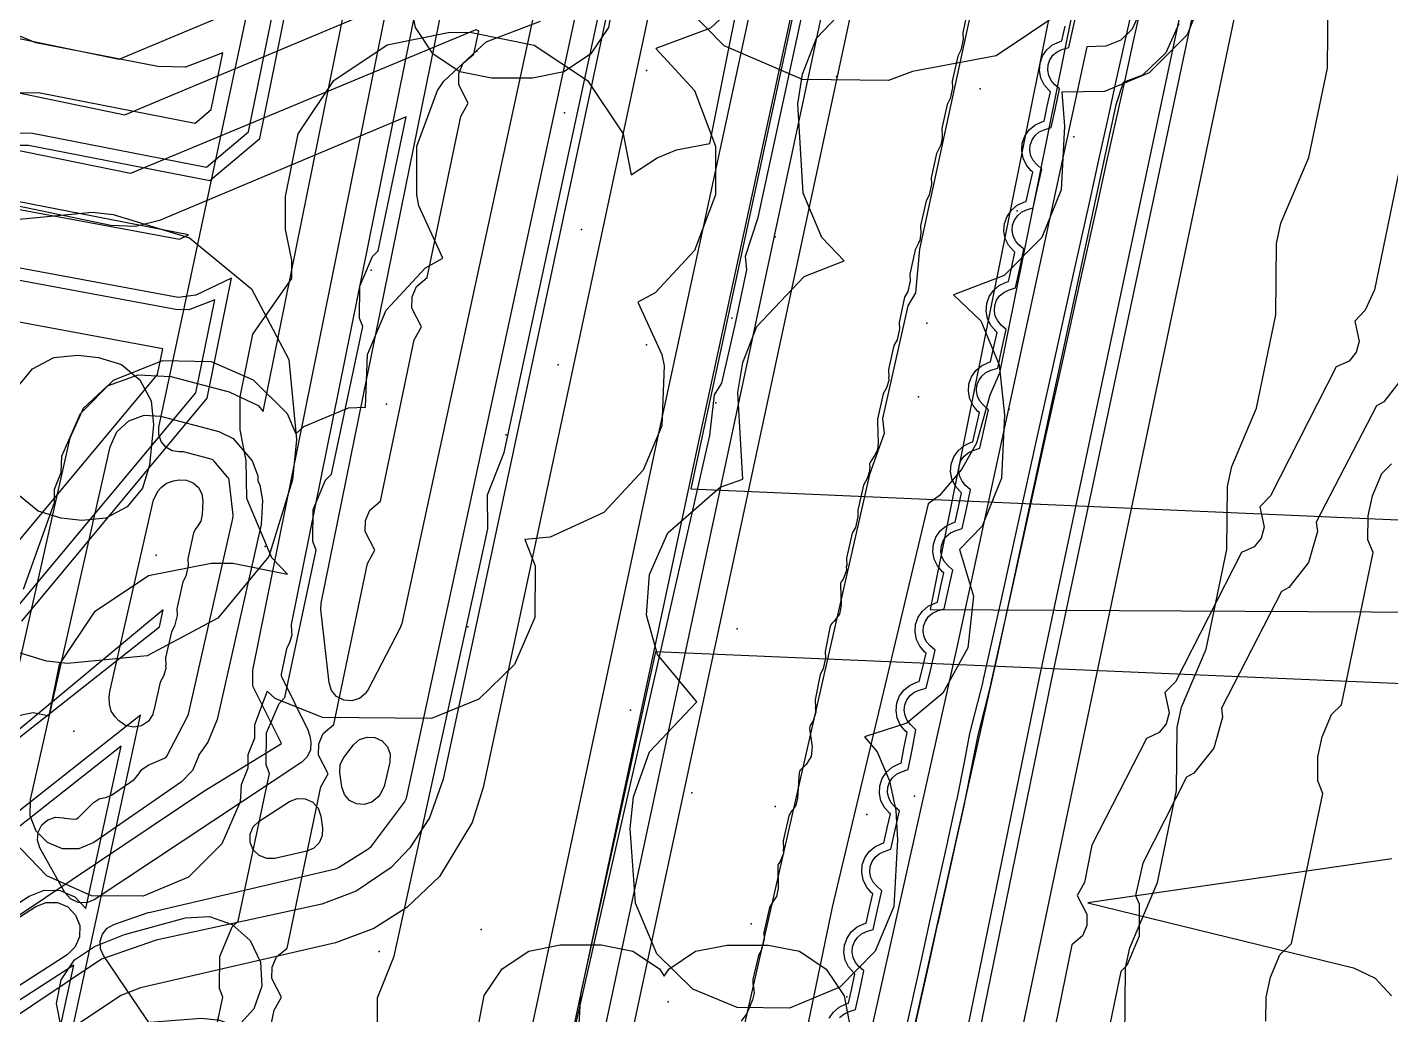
# Model space of a CAD drawing. Header units: metres. Extents: x 3158 to 3711, y 9867 to 11440.
# Drawn here: x 3310.33 to 3343.52, y 10539.34 to 10563.38 of the extents above; entities that cross this region are included whole.
import ezdxf

# ---------------------------------------------------------------- set-up
doc = ezdxf.new("R2010")
doc.units = ezdxf.units.M
for name, color, linetype in [('AI_GREENING_EXCLUSIONS', 1, 'Continuous'), ('AI_GREENING_LAWN', 82, 'Continuous'), ('AI_GREENING_REJECTED', 6, 'Continuous')]:
    doc.layers.add(name, color=color, linetype=linetype)

msp = doc.modelspace()

# ---------------------------------------------------------------- linework, layer by layer
at = {"layer": 'AI_GREENING_EXCLUSIONS'}
for points in [[(3315.06, 10490.503), (3314.541, 10492.096), (3314.329, 10493.786), (3314.428, 10495.444), (3314.763, 10497.442), (3326.631, 10553.066), (3330.705, 10571.882), (3330.889, 10572.279), (3331.412, 10574.727), (3333.727, 10585.666), (3333.732, 10585.987), (3333.856, 10586.277), (3340.115, 10615.856), (3342.696, 10628.452), (3345.114, 10641.077), (3347.369, 10653.731), (3348.966, 10663.414)], [(3314.112, 10490.184), (3313.551, 10491.961), (3313.33, 10493.842), (3313.442, 10495.608), (3313.786, 10497.655), (3325.653, 10553.272), (3329.727, 10572.092), (3329.924, 10572.547), (3330.434, 10574.935), (3332.749, 10585.875), (3332.754, 10586.196), (3332.878, 10586.485), (3339.136, 10616.06), (3341.715, 10628.646), (3344.13, 10641.258), (3346.383, 10653.9)], [(3315.533, 10500.158), (3320.309, 10523.963), (3320.397, 10525.102), (3320.545, 10525.353), (3320.658, 10526.39), (3320.849, 10526.701), (3321.186, 10528.177), (3321.149, 10528.538), (3321.507, 10529.542), (3326.947, 10553.44), (3327.062, 10554.432), (3327.238, 10554.719), (3327.551, 10556.094), (3327.85, 10557.475), (3327.812, 10557.804), (3328.126, 10558.747), (3339.507, 10611.281)], [(3315.533, 10500.158), (3320.309, 10523.963), (3320.397, 10525.102), (3320.545, 10525.353), (3320.658, 10526.39), (3320.849, 10526.701), (3321.186, 10528.177), (3321.149, 10528.538), (3321.507, 10529.542), (3326.947, 10553.44), (3327.062, 10554.432), (3327.238, 10554.719), (3327.551, 10556.094), (3327.85, 10557.475), (3327.812, 10557.804), (3328.126, 10558.747), (3339.507, 10611.281)], [(3343.393, 10610.327), (3332.051, 10557.975), (3331.951, 10556.911), (3331.763, 10556.598), (3331.153, 10553.854), (3331.19, 10553.493), (3330.833, 10552.492), (3325.392, 10528.588), (3325.277, 10527.599), (3325.103, 10527.315), (3324.754, 10525.781), (3324.787, 10525.452), (3324.521, 10524.622), (3324.542, 10524.24), (3324.267, 10523.356), (3318.85, 10496.355), (3321.615, 10461.896)], [(3343.393, 10610.327), (3332.051, 10557.975), (3331.951, 10556.911), (3331.763, 10556.598), (3331.153, 10553.854), (3331.19, 10553.493), (3330.833, 10552.492), (3325.392, 10528.588), (3325.277, 10527.599), (3325.103, 10527.315), (3324.754, 10525.781), (3324.787, 10525.452), (3324.521, 10524.622), (3324.542, 10524.24), (3324.267, 10523.356), (3318.85, 10496.355), (3321.615, 10461.896)], [(3328.264, 10581.608), (3320.451, 10545.076), (3320.116, 10544.135), (3319.641, 10543.397), (3319.184, 10542.921), (3318.336, 10542.342), (3317.497, 10542.032), (3313.466, 10541.151), (3312.13, 10540.692), (3307.136, 10537.342), (3305.685, 10536.265), (3304.538, 10534.991), (3303.665, 10533.515), (3303.084, 10531.843), (3294.232, 10489.178)], [(3329.258, 10581.5), (3321.428, 10544.867), (3321.158, 10544.019), (3320.362, 10542.704), (3319.566, 10541.945), (3318.767, 10541.44), (3317.833, 10541.086), (3313.083, 10539.992), (3312.606, 10539.807), (3310.844, 10538.624), (3312.683, 10539.109), (3314.561, 10539.256), (3314.956, 10539.215), (3314.971, 10539.215), (3314.975, 10539.213), (3314.984, 10539.212), (3315.5, 10539.026), (3316.368, 10538.533), (3317.437, 10537.536), (3318.196, 10536.255), (3318.585, 10535.089), (3318.778, 10534.072), (3318.779, 10532.696), (3311.048, 10496.484)], [(3337.887, 10576.998), (3332.31, 10549.205), (3344.584, 10549.135)], [(3276.578, 10417.923), (3297.664, 10520.714), (3300.339, 10533.189), (3300.957, 10534.812), (3301.602, 10536.004), (3302.383, 10537.121), (3303.367, 10538.22), (3304.47, 10539.174), (3310.05, 10542.912), (3309.703, 10543.264), (3309.411, 10544.002), (3309.429, 10544.796), (3311.369, 10553.383), (3311.695, 10554.109), (3312.279, 10554.65), (3313.028, 10554.921), (3313.823, 10554.878), (3315.243, 10554.508), (3315.945, 10554.168), (3316.069, 10554.029), (3319.296, 10569.989)], [(3277.536, 10417.62), (3298.644, 10520.516), (3301.294, 10532.892), (3301.872, 10534.409), (3302.495, 10535.548), (3303.562, 10536.973), (3304.504, 10537.914), (3305.023, 10538.341), (3314.627, 10544.778), (3316.514, 10545.937), (3315.815, 10547.339), (3315.816, 10547.73), (3320.276, 10569.791)], [(3313.348, 10514.615), (3313.759, 10515.636), (3318.856, 10538.914), (3318.851, 10539.745), (3319.261, 10540.766), (3321.448, 10550.751), (3321.538, 10551.169), (3321.53, 10552), (3321.937, 10553.023), (3325.084, 10567.632)], [(3336.347, 10566.595), (3333.997, 10554.958), (3333.764, 10554.42), (3333.44, 10553.255), (3333.071, 10552.611), (3332.534, 10551.977), (3332.26, 10551.777), (3329.923, 10541.959), (3327.303, 10529.328), (3327.631, 10527.761), (3327.41, 10526.32), (3327.198, 10525.665), (3326.685, 10524.736), (3326.754, 10524.344), (3326.657, 10523.472), (3326.355, 10522.572), (3325.942, 10521.886), (3324.088, 10512.737)], [(3329.609, 10566.653), (3326.484, 10552.143), (3344.994, 10551.328)], [(3308.942, 10546.387), (3310.472, 10546.692), (3310.862, 10546.614), (3311.111, 10547.864), (3311.978, 10549.162), (3313.276, 10550.029), (3314.806, 10550.334), (3315.328, 10550.329), (3316.659, 10550.064), (3316.279, 10550.465), (3315.674, 10551.909), (3315.659, 10552.83), (3315.51, 10553.58), (3315.51, 10554.382), (3315.814, 10555.912), (3316.765, 10557.266), (3316.765, 10557.706), (3316.616, 10558.456), (3316.616, 10559.258), (3316.921, 10560.789), (3317.788, 10562.086), (3319.085, 10562.954), (3320.616, 10563.258), (3321.138, 10563.253), (3322.669, 10562.949), (3323.967, 10562.081), (3324.834, 10560.784), (3325.032, 10559.785), (3325.661, 10560.202), (3326.135, 10560.396), (3326.944, 10560.551), (3328.034, 10565.985)], [(3305.73, 10564.02), (3312.566, 10562.601), (3319.804, 10565.643)], [(3338.747, 10565.366), (3334.962, 10547.539), (3332.671, 10536.322), (3333.197, 10536.387), (3333.502, 10536.237), (3342.199, 10536.503), (3347.447, 10535.248)], [(3310.079, 10560.512), (3310.352, 10560.513), (3314.771, 10559.652), (3315.989, 10560.671), (3316.899, 10565.173)], [(3339.04, 10565.303), (3335.256, 10547.478), (3333.05, 10536.679), (3333.251, 10536.682), (3333.608, 10536.54), (3342.269, 10536.795), (3347.516, 10535.54)], [(3340.018, 10565.096), (3334.251, 10537.562), (3341.97, 10537.821), (3342.502, 10537.767), (3347.749, 10536.513)], [(3305.466, 10562.747), (3312.697, 10561.246), (3320.702, 10564.61)], [(3310.019, 10560.806), (3310.409, 10560.807), (3314.688, 10559.974), (3315.715, 10560.834), (3316.48, 10564.615)], [(3339.034, 10564.361), (3338.564, 10563.196), (3337.642, 10562.274), (3336.559, 10561.821), (3335.519, 10561.804), (3335.58, 10560.97), (3335.503, 10559.425), (3335.033, 10558.26), (3334.111, 10557.338), (3332.877, 10556.868), (3333.544, 10556.236), (3333.991, 10555.161), (3334.124, 10553.944), (3334.047, 10552.399), (3333.577, 10551.234), (3333.028, 10550.664), (3333.364, 10549.53), (3333.227, 10548.268), (3332.622, 10547.17), (3331.739, 10546.44), (3330.708, 10546.103), (3331.022, 10545.741), (3331.322, 10545.031), (3331.477, 10544.312), (3331.516, 10543.595), (3331.422, 10541.969), (3330.969, 10540.885), (3330.114, 10540.008), (3328.882, 10539.493), (3327.613, 10539.51), (3326.529, 10539.963), (3325.652, 10540.818), (3325.137, 10542.05), (3325.009, 10543.869), (3325.089, 10544.644), (3325.478, 10545.742), (3326.629, 10546.953), (3325.667, 10548.107), (3325.406, 10549.067), (3325.406, 10549.067), (3325.474, 10550.06), (3325.924, 10551.072), (3327.193, 10552.181), (3327.75, 10552.379), (3327.63, 10554.489), (3327.747, 10555.216), (3328.086, 10556.091), (3329.246, 10557.313), (3330.213, 10557.696), (3329.671, 10558.26), (3329.218, 10559.344), (3329.086, 10561.515), (3329.203, 10562.242), (3329.542, 10563.117), (3330.702, 10564.339)], [(3327.989, 10564.322), (3326.958, 10563.363), (3325.631, 10562.86), (3326.575, 10561.844), (3327.083, 10560.489), (3327.083, 10559.302), (3326.575, 10557.948), (3325.615, 10556.916), (3325.196, 10556.684), (3325.777, 10555.41), (3325.832, 10555.139), (3325.777, 10553.68), (3325.324, 10552.597), (3324.364, 10551.565), (3323.06, 10550.963), (3322.441, 10550.908), (3322.695, 10550.264), (3322.681, 10549.007), (3322.189, 10547.866), (3321.322, 10547.017), (3320.168, 10546.55), (3317.513, 10546.572), (3316.36, 10547.039), (3316.168, 10547.212), (3315.859, 10546.395), (3315.859, 10546.07), (3315.695, 10545.664), (3315.695, 10545.338), (3315.531, 10544.932), (3315.509, 10544.522), (3315.066, 10543.495), (3314.255, 10542.684), (3313.144, 10542.22), (3311.887, 10542.233), (3310.798, 10542.717), (3309.982, 10543.574)], [(3324.626, 10564.21), (3324.474, 10563.376), (3324.041, 10562.727), (3323.392, 10562.293), (3322.626, 10562.141), (3321.626, 10562.141), (3320.861, 10562.293), (3320.212, 10562.727), (3319.779, 10563.376), (3319.626, 10564.141)], [(3337.276, 10564.06), (3337.06, 10563.083), (3337.06, 10563.083), (3337.06, 10563.083), (3336.843, 10562.107), (3336.627, 10561.131), (3336.41, 10560.155), (3336.194, 10559.178), (3336.194, 10559.178), (3336.194, 10559.178), (3335.761, 10557.226), (3335.761, 10557.226), (3335.761, 10557.226), (3335.328, 10555.273), (3334.895, 10553.321), (3334.895, 10553.321), (3334.462, 10551.368), (3334.462, 10551.368), (3334.029, 10549.415), (3334.029, 10549.415), (3334.029, 10549.415), (3333.813, 10548.439), (3333.596, 10547.463), (3333.596, 10547.463), (3333.596, 10547.463), (3333.595, 10547.458), (3333.592, 10547.444), (3333.272, 10546.186), (3333.143, 10545.531), (3333.143, 10545.531), (3333.143, 10545.531), (3332.95, 10544.549), (3332.947, 10544.537), (3332.73, 10543.559), (3332.73, 10543.558), (3332.297, 10541.606), (3332.297, 10541.605), (3332.081, 10540.629), (3331.864, 10539.654), (3331.864, 10539.654), (3331.864, 10539.654), (3331.648, 10538.676)], [(3337.471, 10564.016), (3337.255, 10563.04), (3337.039, 10562.064), (3336.822, 10561.088), (3336.606, 10560.111), (3336.389, 10559.135), (3336.389, 10559.135), (3336.389, 10559.135), (3335.956, 10557.182), (3335.956, 10557.182), (3335.956, 10557.182), (3335.523, 10555.23), (3335.09, 10553.277), (3334.657, 10551.325), (3334.224, 10549.372), (3334.224, 10549.372), (3334.224, 10549.372), (3334.008, 10548.396), (3333.791, 10547.42), (3333.791, 10547.42), (3333.791, 10547.42), (3333.79, 10547.415), (3333.785, 10547.394), (3333.467, 10546.142), (3333.339, 10545.493), (3333.339, 10545.493), (3333.339, 10545.493), (3333.146, 10544.51), (3333.143, 10544.494), (3332.926, 10543.516), (3332.925, 10543.515), (3332.493, 10541.563), (3332.492, 10541.562), (3332.276, 10540.586), (3332.06, 10539.61), (3332.06, 10539.61), (3332.06, 10539.61), (3331.843, 10538.633)], [(3337.05, 10538.757), (3337.067, 10540.479), (3337.169, 10540.968), (3337.843, 10542.553), (3338.311, 10544.796), (3338.326, 10546.333), (3338.428, 10546.822), (3339.03, 10548.237), (3339.536, 10550.663), (3339.551, 10552.2), (3339.653, 10552.689), (3340.255, 10554.104), (3340.73, 10556.38), (3340.747, 10558.118), (3340.849, 10558.607), (3341.529, 10560.206), (3341.984, 10562.383), (3342, 10564.12)], [(3337.39, 10563.688), (3337.231, 10563.332), (3336.949, 10563.063), (3336.584, 10562.923), (3336.127, 10562.907), (3332.97, 10548.321), (3329.551, 10533.05)], [(3330.105, 10539.268), (3330.206, 10539.353), (3330.325, 10539.409), (3330.49, 10539.462), (3330.595, 10539.935), (3330.595, 10539.935), (3330.699, 10540.402), (3330.576, 10540.512), (3330.49, 10540.611), (3330.434, 10540.73), (3330.409, 10540.859), (3330.42, 10540.989), (3330.464, 10541.113), (3330.538, 10541.221), (3330.639, 10541.306), (3330.757, 10541.362), (3330.923, 10541.414), (3331.028, 10541.887), (3331.028, 10541.887), (3331.028, 10541.888), (3331.028, 10541.888), (3331.132, 10542.355), (3331.009, 10542.464), (3330.923, 10542.564), (3330.867, 10542.682), (3330.842, 10542.811), (3330.853, 10542.942), (3330.897, 10543.066), (3330.971, 10543.174), (3331.072, 10543.258), (3331.19, 10543.314), (3331.356, 10543.367), (3331.461, 10543.839), (3331.461, 10543.84), (3331.461, 10543.84), (3331.461, 10543.84), (3331.564, 10544.303), (3331.449, 10544.4), (3331.361, 10544.497), (3331.301, 10544.614), (3331.274, 10544.743), (3331.281, 10544.874), (3331.323, 10544.998), (3331.395, 10545.108), (3331.493, 10545.195), (3331.61, 10545.254), (3331.775, 10545.31), (3331.868, 10545.783), (3331.868, 10545.783), (3331.868, 10545.783), (3331.965, 10546.276), (3331.837, 10546.398), (3331.754, 10546.5), (3331.701, 10546.62), (3331.681, 10546.749), (3331.695, 10546.88), (3331.743, 10547.002), (3331.821, 10547.108), (3331.923, 10547.189), (3332.044, 10547.242), (3332.211, 10547.289), (3332.329, 10547.752), (3332.43, 10548.212), (3332.308, 10548.321), (3332.222, 10548.42), (3332.165, 10548.539), (3332.141, 10548.668), (3332.151, 10548.799), (3332.195, 10548.922), (3332.27, 10549.03), (3332.37, 10549.115), (3332.489, 10549.171), (3332.655, 10549.224), (3332.76, 10549.697), (3332.76, 10549.697), (3332.863, 10550.164), (3332.741, 10550.274), (3332.655, 10550.373), (3332.598, 10550.491), (3332.574, 10550.62), (3332.584, 10550.751), (3332.628, 10550.875), (3332.703, 10550.983), (3332.803, 10551.068), (3332.922, 10551.123), (3333.088, 10551.176), (3333.193, 10551.649), (3333.193, 10551.649), (3333.296, 10552.117), (3333.174, 10552.226), (3333.088, 10552.326), (3333.031, 10552.444), (3333.007, 10552.573), (3333.017, 10552.704), (3333.061, 10552.828), (3333.136, 10552.935), (3333.236, 10553.02), (3333.355, 10553.076), (3333.521, 10553.129), (3333.626, 10553.602), (3333.626, 10553.602), (3333.729, 10554.069), (3333.607, 10554.179), (3333.521, 10554.278), (3333.464, 10554.397), (3333.44, 10554.526), (3333.45, 10554.656), (3333.494, 10554.78), (3333.569, 10554.888), (3333.669, 10554.973), (3333.788, 10555.029), (3333.954, 10555.081), (3334.059, 10555.555), (3334.059, 10555.555), (3334.059, 10555.555), (3334.162, 10556.022), (3334.04, 10556.131), (3333.954, 10556.231), (3333.897, 10556.349), (3333.873, 10556.478), (3333.883, 10556.609), (3333.927, 10556.733), (3334.002, 10556.841), (3334.102, 10556.925), (3334.221, 10556.981), (3334.387, 10557.034), (3334.492, 10557.507), (3334.595, 10557.975), (3334.473, 10558.084), (3334.387, 10558.183), (3334.33, 10558.302), (3334.306, 10558.431), (3334.316, 10558.562), (3334.36, 10558.685), (3334.435, 10558.793), (3334.535, 10558.878), (3334.654, 10558.934), (3334.82, 10558.986), (3334.925, 10559.46), (3335.028, 10559.927), (3334.905, 10560.036), (3334.82, 10560.136), (3334.763, 10560.254), (3334.739, 10560.383), (3334.749, 10560.514), (3334.793, 10560.638), (3334.868, 10560.746), (3334.968, 10560.831), (3335.087, 10560.886), (3335.253, 10560.939), (3335.358, 10561.412), (3335.358, 10561.412), (3335.358, 10561.412), (3335.461, 10561.88), (3335.338, 10561.989), (3335.253, 10562.088), (3335.196, 10562.207), (3335.172, 10562.336), (3335.182, 10562.467), (3335.226, 10562.59), (3335.301, 10562.698), (3335.401, 10562.783), (3335.52, 10562.839), (3335.686, 10562.892), (3335.791, 10563.365), (3335.791, 10563.365), (3335.791, 10563.365), (3335.894, 10563.832)], [(3310.234, 10549.697), (3310.99, 10551.812), (3310.99, 10552.137), (3311.154, 10552.543), (3311.169, 10552.939), (3311.619, 10553.98), (3312.429, 10554.791), (3313.615, 10555.27), (3314.8, 10555.241), (3315.827, 10554.799), (3316.65, 10553.98), (3316.864, 10553.484), (3317.061, 10553.662), (3318.144, 10554.115), (3318.558, 10554.129), (3318.612, 10555.41), (3319.066, 10556.493), (3320.025, 10557.525), (3320.445, 10557.757), (3319.863, 10559.031), (3319.808, 10559.302), (3319.808, 10560.489), (3320.316, 10561.844), (3320.466, 10562.065), (3321.497, 10563.025), (3322.824, 10563.527)], [(3338.365, 10563.468), (3338.048, 10562.755), (3337.483, 10562.218), (3337.006, 10562.034), (3336.833, 10561.493), (3333.946, 10548.106), (3330.529, 10532.838), (3328.219, 10521.96), (3328.212, 10521.687), (3328.65, 10521.239), (3328.941, 10520.514), (3328.933, 10519.734), (3328.626, 10519.016), (3328.068, 10518.471), (3327.344, 10518.18), (3326.564, 10518.189), (3325.477, 10518.417), (3324.758, 10518.724), (3324.396, 10519.095), (3323.839, 10518.975), (3323.06, 10518.941), (3322.531, 10519.022), (3317.468, 10495.18)], [(3329.853, 10539.252), (3329.957, 10539.403), (3330.098, 10539.522), (3330.264, 10539.6), (3330.32, 10539.617), (3330.4, 10539.978), (3330.4, 10539.978), (3330.478, 10540.331), (3330.443, 10540.362), (3330.323, 10540.502), (3330.243, 10540.667), (3330.21, 10540.848), (3330.224, 10541.031), (3330.286, 10541.204), (3330.39, 10541.355), (3330.531, 10541.474), (3330.697, 10541.552), (3330.753, 10541.57), (3330.833, 10541.93), (3330.833, 10541.931), (3330.833, 10541.931), (3330.833, 10541.931), (3330.911, 10542.284), (3330.876, 10542.315), (3330.756, 10542.454), (3330.676, 10542.62), (3330.643, 10542.801), (3330.657, 10542.984), (3330.719, 10543.157), (3330.823, 10543.308), (3330.964, 10543.427), (3331.13, 10543.505), (3331.186, 10543.523), (3331.266, 10543.882), (3331.266, 10543.883), (3331.266, 10543.883), (3331.266, 10543.884), (3331.342, 10544.228), (3331.32, 10544.247), (3331.196, 10544.384), (3331.113, 10544.547), (3331.075, 10544.727), (3331.085, 10544.911), (3331.142, 10545.085), (3331.243, 10545.239), (3331.381, 10545.361), (3331.545, 10545.443), (3331.601, 10545.462), (3331.672, 10545.821), (3331.672, 10545.821), (3331.672, 10545.821), (3331.747, 10546.207), (3331.699, 10546.252), (3331.583, 10546.395), (3331.509, 10546.563), (3331.481, 10546.745), (3331.501, 10546.928), (3331.567, 10547.099), (3331.677, 10547.247), (3331.82, 10547.361), (3331.989, 10547.434), (3332.046, 10547.45), (3332.134, 10547.798), (3332.21, 10548.14), (3332.175, 10548.172), (3332.055, 10548.311), (3331.975, 10548.477), (3331.941, 10548.657), (3331.956, 10548.84), (3332.017, 10549.014), (3332.122, 10549.165), (3332.262, 10549.283), (3332.429, 10549.362), (3332.485, 10549.379), (3332.565, 10549.74), (3332.565, 10549.74), (3332.565, 10549.74), (3332.643, 10550.093), (3332.608, 10550.124), (3332.488, 10550.264), (3332.408, 10550.429), (3332.374, 10550.61), (3332.389, 10550.793), (3332.45, 10550.966), (3332.555, 10551.117), (3332.695, 10551.236), (3332.862, 10551.314), (3332.918, 10551.332), (3332.998, 10551.693), (3333.076, 10552.046), (3333.041, 10552.077), (3332.921, 10552.216), (3332.841, 10552.382), (3332.807, 10552.562), (3332.822, 10552.746), (3332.883, 10552.919), (3332.988, 10553.07), (3333.128, 10553.189), (3333.294, 10553.267), (3333.35, 10553.284), (3333.43, 10553.645), (3333.509, 10553.998), (3333.474, 10554.029), (3333.354, 10554.169), (3333.274, 10554.334), (3333.24, 10554.515), (3333.255, 10554.698), (3333.316, 10554.871), (3333.421, 10555.022), (3333.561, 10555.141), (3333.727, 10555.219), (3333.783, 10555.237), (3333.863, 10555.598), (3333.863, 10555.598), (3333.863, 10555.598), (3333.942, 10555.951), (3333.907, 10555.982), (3333.787, 10556.121), (3333.707, 10556.287), (3333.673, 10556.468), (3333.688, 10556.651), (3333.749, 10556.824), (3333.854, 10556.975), (3333.994, 10557.094), (3334.16, 10557.172), (3334.216, 10557.19), (3334.296, 10557.55), (3334.375, 10557.903), (3334.339, 10557.935), (3334.219, 10558.074), (3334.14, 10558.239), (3334.106, 10558.42), (3334.121, 10558.603), (3334.182, 10558.776), (3334.287, 10558.928), (3334.427, 10559.046), (3334.593, 10559.124), (3334.649, 10559.142), (3334.729, 10559.503), (3334.729, 10559.503), (3334.808, 10559.856), (3334.772, 10559.887), (3334.652, 10560.026), (3334.573, 10560.192), (3334.539, 10560.373), (3334.554, 10560.556), (3334.615, 10560.729), (3334.72, 10560.88), (3334.86, 10560.999), (3335.026, 10561.077), (3335.082, 10561.095), (3335.162, 10561.456), (3335.162, 10561.456), (3335.162, 10561.456), (3335.241, 10561.808), (3335.205, 10561.84), (3335.085, 10561.979), (3335.006, 10562.145), (3334.972, 10562.325), (3334.986, 10562.508), (3335.048, 10562.682), (3335.153, 10562.833), (3335.293, 10562.951), (3335.459, 10563.03), (3335.515, 10563.047), (3335.595, 10563.408)], [(3315.517, 10535.52), (3316.337, 10539.444), (3316.515, 10539.765), (3316.282, 10540.218), (3316.285, 10540.491), (3316.392, 10540.743), (3316.654, 10540.961), (3317.473, 10544.885), (3317.652, 10545.206), (3317.419, 10545.659), (3317.422, 10545.932), (3317.529, 10546.184), (3317.79, 10546.402), (3318.61, 10550.326), (3318.789, 10550.647), (3318.556, 10551.1), (3318.558, 10551.373), (3318.665, 10551.625), (3318.927, 10551.843), (3319.747, 10555.767), (3319.926, 10556.088), (3319.693, 10556.541), (3319.695, 10556.814), (3319.802, 10557.066), (3320.064, 10557.284), (3320.884, 10561.208), (3321.062, 10561.529), (3320.83, 10561.982), (3320.832, 10562.255), (3320.939, 10562.507), (3321.201, 10562.725), (3321.32, 10563.295), (3321.244, 10563.32), (3312.836, 10559.82), (3305.182, 10561.376)], [(3309.82, 10561.786), (3310.6, 10561.789), (3314.412, 10561.047), (3314.805, 10561.376), (3315.084, 10562.756), (3314.179, 10562.41), (3313.508, 10562.425), (3310.53, 10563.005), (3309.808, 10563.301)], [(3314.326, 10536.176), (3315.089, 10539.768), (3315.005, 10539.977), (3315.012, 10540.757), (3315.318, 10541.475), (3315.463, 10541.617), (3316.226, 10545.209), (3316.142, 10545.418), (3316.149, 10546.198), (3316.455, 10546.916), (3316.6, 10547.058), (3317.363, 10550.65), (3317.278, 10550.859), (3317.286, 10551.639), (3317.591, 10552.357), (3317.736, 10552.499), (3318.499, 10556.091), (3318.415, 10556.3), (3318.423, 10557.08), (3318.728, 10557.798), (3318.873, 10557.94), (3319.554, 10561.199), (3313.543, 10558.673), (3312.961, 10558.526), (3312.362, 10558.558), (3304.918, 10560.103)], [(3343.772, 10560.093), (3343.132, 10556.99), (3342.905, 10556.491), (3342.648, 10556.228), (3342.754, 10555.73), (3342.679, 10555.467), (3342.51, 10555.253), (3342.2, 10555.111), (3340.594, 10551.968), (3340.337, 10551.705), (3340.443, 10551.207), (3340.368, 10550.944), (3340.199, 10550.73), (3339.889, 10550.588), (3338.283, 10547.445), (3338.026, 10547.182), (3338.132, 10546.684), (3338.057, 10546.421), (3337.888, 10546.207), (3337.578, 10546.065), (3336.248, 10543.463), (3336.065, 10542.559), (3335.888, 10542.237), (3336.123, 10541.785), (3336.122, 10541.512), (3336.017, 10541.26), (3335.756, 10541.04), (3335.029, 10537.459)], [(3309.3, 10559.097), (3314.033, 10558.222), (3314.254, 10558.327), (3310.084, 10559.139)], [(3310.19, 10548.92), (3314.709, 10554.346), (3315.301, 10557.273), (3314.427, 10556.86), (3314, 10556.805), (3309.045, 10557.721)], [(3310.075, 10549.25), (3314.43, 10554.48), (3314.889, 10556.747), (3314.257, 10556.501), (3313.946, 10556.51), (3308.991, 10557.426)], [(3309.691, 10550.353), (3313.5, 10554.926), (3313.627, 10555.552), (3308.809, 10556.442)], [(3343.837, 10554.875), (3343.353, 10554.263), (3343.176, 10554.164), (3341.712, 10551.327), (3341.739, 10551.103), (3341.526, 10550.352), (3341.042, 10549.74), (3340.865, 10549.641), (3339.401, 10546.804), (3339.428, 10546.58), (3339.215, 10545.829), (3338.731, 10545.217), (3338.554, 10545.118), (3337.487, 10543.03), (3337.314, 10542.242), (3337.4, 10542.033), (3337.396, 10541.253), (3337.095, 10540.533), (3336.951, 10540.39), (3336.279, 10537.142)], [(3340.487, 10539.178), (3340.493, 10539.764), (3340.595, 10540.253), (3340.824, 10540.792), (3341.109, 10541.071), (3341.871, 10544.722), (3341.746, 10545.032), (3341.752, 10545.617), (3341.854, 10546.107), (3342.083, 10546.645), (3342.322, 10546.88), (3343.096, 10550.589), (3342.971, 10550.899), (3342.977, 10551.485), (3343.079, 10551.974), (3343.308, 10552.513), (3343.547, 10552.747)], [(3308.417, 10544.737), (3313.548, 10548.778), (3313.638, 10549.195), (3308.874, 10545.244)], [(3344.384, 10547.372), (3325.624, 10548.176), (3323.798, 10539.838), (3323.733, 10538.676), (3323.378, 10537.92), (3318.295, 10514.708), (3318.23, 10513.546), (3317.875, 10512.79), (3314.541, 10497.542), (3314.474, 10496.392), (3314.104, 10495.524), (3314.477, 10495.509), (3315.2, 10495.69), (3315.961, 10495.731), (3316.869, 10495.605), (3317.682, 10495.674), (3318.748, 10495.345), (3320.069, 10495.102), (3320.239, 10495.186), (3321.82, 10495.333), (3335.961, 10502.366), (3336.616, 10502.562), (3337.298, 10502.525), (3344.957, 10500.769)], [(3310.133, 10533.021), (3313.082, 10546.629), (3309.027, 10543.435)], [(3306.563, 10539.77), (3310.372, 10542.225), (3310.735, 10542.369), (3311.125, 10542.362), (3311.483, 10542.207), (3311.755, 10541.924), (3312.612, 10545.877), (3309.213, 10543.199)], [(3343.553, 10543.134), (3336.146, 10542.063), (3342.618, 10540.477), (3343.149, 10540.23), (3343.544, 10539.798)], [(3306.725, 10539.518), (3310.534, 10541.973), (3310.788, 10542.073), (3311.062, 10542.069), (3311.312, 10541.96), (3311.312, 10541.96), (3311.502, 10541.764), (3311.602, 10541.51), (3311.598, 10541.237), (3311.489, 10540.986), (3311.293, 10540.796), (3307.596, 10538.414)], [(3321.302, 10539.04), (3321.454, 10539.806), (3321.888, 10540.454), (3322.537, 10540.888), (3323.302, 10541.04), (3324.302, 10541.04), (3325.067, 10540.888), (3325.716, 10540.454), (3325.836, 10540.276), (3325.951, 10540.448), (3326.6, 10540.882), (3327.365, 10541.034), (3328.365, 10541.034), (3329.13, 10540.882), (3329.779, 10540.448), (3330.213, 10539.799), (3330.365, 10539.034)], [(3309.879, 10533.265), (3311.457, 10540.545), (3307.806, 10538.192)]]:
    msp.add_lwpolyline(points, dxfattribs=at)
for points in [[(3331.792, 10572.304), (3333.862, 10571.949), (3335.497, 10570.884), (3336.601, 10569.276), (3337.004, 10567.367), (3336.647, 10565.449), (3335.54, 10563.771), (3333.918, 10562.687), (3331.88, 10562.305), (3331.294, 10562.085), (3329.199, 10562.109), (3327.298, 10562.928), (3325.883, 10564.374), (3325.104, 10566.297), (3325.127, 10568.392), (3325.947, 10570.293), (3327.393, 10571.708), (3329.315, 10572.487), (3331.294, 10572.487), (3331.792, 10572.304)], [(3311.907, 10558.877), (3312.413, 10558.825), (3314.278, 10558.254), (3315.782, 10557.011), (3316.697, 10555.288), (3316.882, 10553.346), (3316.782, 10552.362), (3316.21, 10550.497), (3314.968, 10548.993), (3313.245, 10548.078), (3311.303, 10547.893), (3310.797, 10547.944), (3308.932, 10548.516), (3307.428, 10549.758), (3306.513, 10551.481), (3306.328, 10553.423), (3306.428, 10554.407), (3307, 10556.273), (3308.242, 10557.777), (3309.965, 10558.691), (3311.907, 10558.877)], [(3312.059, 10555.343), (3312.619, 10555.172), (3313.07, 10554.799), (3313.344, 10554.282), (3313.4, 10553.7), (3313.3, 10552.716), (3313.129, 10552.156), (3312.756, 10551.705), (3312.239, 10551.43), (3311.656, 10551.375), (3311.151, 10551.426), (3310.591, 10551.598), (3310.14, 10551.97), (3309.866, 10552.487), (3309.81, 10553.07), (3309.91, 10554.054), (3310.082, 10554.613), (3310.454, 10555.065), (3310.971, 10555.339), (3311.554, 10555.395), (3312.059, 10555.343)], [(3315.801, 10552.82), (3315.942, 10552.456), (3315.939, 10552.338), (3315.99, 10552.233), (3316.053, 10551.855), (3316.018, 10551.274), (3314.946, 10546.528), (3314.721, 10545.977), (3314.499, 10545.665), (3314.486, 10545.608), (3314.35, 10545.284), (3314.079, 10545.004), (3311.948, 10543.532), (3311.583, 10543.376), (3311.186, 10543.374), (3310.82, 10543.527), (3310.541, 10543.81), (3310.395, 10544.179), (3310.404, 10544.575), (3311.672, 10550.186), (3312.117, 10552.155), (3312.117, 10552.155), (3312.344, 10553.163), (3312.507, 10553.526), (3312.799, 10553.796), (3313.174, 10553.932), (3313.571, 10553.91), (3314.991, 10553.54), (3315.342, 10553.37), (3315.801, 10552.82)], [(3312.543, 10538.116), (3311.969, 10538.228), (3311.481, 10538.552), (3311.154, 10539.037), (3311.038, 10539.611), (3311.15, 10540.185), (3311.474, 10540.673), (3311.959, 10541), (3312.695, 10541.287), (3314.177, 10541.698), (3314.761, 10541.73), (3315.313, 10541.535), (3315.749, 10541.145), (3316.002, 10540.617), (3316.033, 10540.032), (3315.839, 10539.48), (3315.448, 10539.045), (3314.92, 10538.792), (3312.543, 10538.116)]]:
    msp.add_lwpolyline(points, close=True, dxfattribs=at)
at = {"layer": 'AI_GREENING_LAWN'}
for points in [[(3320.959, 10569.631), (3316.754, 10548.838), (3316.763, 10548.657), (3316.756, 10548.656), (3316.764, 10548.579), (3316.712, 10548.397), (3316.637, 10548.25), (3316.51, 10547.632), (3316.509, 10547.592), (3316.521, 10547.554), (3317.16, 10546.275), (3317.208, 10546.119), (3317.228, 10545.974), (3317.219, 10545.788), (3317.142, 10545.619), (3317.009, 10545.489), (3311.956, 10542.138), (3311.767, 10542.062), (3311.562, 10542.068), (3311.378, 10542.156), (3311.244, 10542.31), (3310.631, 10543.404), (3310.571, 10543.59), (3310.587, 10543.786), (3310.677, 10543.96), (3310.827, 10544.086), (3311.014, 10544.145), (3311.209, 10544.128), (3311.235, 10544.12), (3311.47, 10544.098), (3311.521, 10544.104), (3311.564, 10544.131), (3311.93, 10544.494), (3312.077, 10544.595), (3312.251, 10544.638), (3312.252, 10544.638), (3312.252, 10544.638), (3312.377, 10544.681), (3312.929, 10545.062), (3313.02, 10545.172), (3313.116, 10545.31), (3313.27, 10545.412), (3313.665, 10545.581), (3313.699, 10545.603), (3313.724, 10545.636), (3314.23, 10546.597), (3314.252, 10546.658), (3315.331, 10551.416), (3315.336, 10551.498), (3315.24, 10552.355), (3315.231, 10552.39), (3315.212, 10552.421), (3314.868, 10552.825), (3314.84, 10552.849), (3314.806, 10552.864), (3314.127, 10553.041), (3314.028, 10553.039), (3313.852, 10553.069), (3313.698, 10553.158), (3313.584, 10553.296), (3313.527, 10553.465), (3313.532, 10553.643), (3320.302, 10585.441)], [(3314.277, 10537.688), (3312.18, 10540.778), (3312.107, 10540.945), (3312.099, 10541.128), (3312.156, 10541.301), (3312.272, 10541.442), (3312.431, 10541.532), (3313.273, 10541.822), (3313.322, 10541.836), (3317.829, 10542.886), (3317.905, 10542.918), (3318.64, 10543.381), (3318.707, 10543.442), (3319.513, 10544.515), (3319.557, 10544.611), (3327.565, 10581.669)], [(3323.711, 10568.59), (3319.442, 10548.866), (3319.397, 10548.741), (3318.623, 10547.254), (3318.57, 10547.173), (3318.561, 10547.162), (3318.412, 10547.036), (3318.226, 10546.976), (3318.032, 10546.993), (3317.858, 10547.083), (3317.732, 10547.232), (3317.673, 10547.418), (3317.475, 10549.204), (3317.482, 10549.359), (3321.471, 10569.017)], [(3330.281, 10566.584), (3322.332, 10529.409), (3322.266, 10529.247), (3322.149, 10529.118), (3321.994, 10529.037), (3321.821, 10529.014), (3321.526, 10529.027), (3321.477, 10529.018), (3321.455, 10528.974), (3321.182, 10527.95), (3321.178, 10527.912), (3321.186, 10527.874), (3321.272, 10527.656), (3321.303, 10527.612), (3321.351, 10527.586), (3321.449, 10527.561), (3321.62, 10527.48), (3321.749, 10527.341), (3321.817, 10527.163), (3321.814, 10526.973), (3315.12, 10495.319)], [(3321.938, 10524.36), (3331.003, 10566.614)], [(3333.227, 10563.832), (3333.102, 10563.243), (3333.111, 10563.083), (3333.055, 10562.821), (3332.98, 10562.678), (3332.849, 10562.067), (3332.858, 10561.906), (3332.801, 10561.644), (3332.727, 10561.503), (3332.597, 10560.916), (3332.603, 10560.734), (3332.6, 10560.734), (3332.606, 10560.678), (3332.571, 10560.518), (3332.542, 10560.471), (3332.544, 10560.47), (3332.463, 10560.307), (3332.333, 10559.718), (3332.342, 10559.558), (3332.284, 10559.296), (3332.209, 10559.155), (3332.073, 10558.544), (3332.082, 10558.378), (3332.056, 10558.19), (3332.018, 10558.124), (3332.024, 10558.121), (3331.942, 10557.958), (3331.813, 10557.369), (3331.821, 10557.209), (3331.764, 10556.947), (3331.688, 10556.806), (3331.553, 10556.195), (3331.561, 10556.034), (3331.503, 10555.773), (3331.428, 10555.631), (3331.296, 10555.044), (3331.301, 10554.861), (3331.295, 10554.861), (3331.301, 10554.784), (3331.245, 10554.603), (3331.167, 10554.457), (3331.03, 10553.841), (3331.024, 10553.776), (3331.046, 10553.258), (3331.028, 10553.103), (3330.964, 10552.961), (3330.855, 10552.797), (3330.837, 10552.752), (3330.84, 10552.653), (3330.832, 10552.653), (3330.836, 10552.569), (3330.777, 10552.395), (3330.686, 10552.23), (3330.545, 10551.622), (3330.552, 10551.462), (3330.491, 10551.2), (3330.415, 10551.061), (3330.271, 10550.454), (3330.278, 10550.255), (3330.268, 10550.255), (3330.276, 10550.151), (3330.19, 10549.94), (3330.146, 10549.877), (3330.129, 10549.842), (3330.124, 10549.804), (3330.142, 10549.308), (3330.102, 10549.094), (3329.975, 10548.918), (3329.913, 10548.863), (3329.889, 10548.833), (3329.875, 10548.797), (3329.75, 10548.185), (3329.761, 10548.025), (3329.707, 10547.762), (3329.633, 10547.62), (3329.507, 10547.007), (3329.52, 10546.808), (3329.514, 10546.808), (3329.527, 10546.702), (3329.459, 10546.497), (3329.391, 10546.382), (3329.377, 10546.344), (3329.376, 10546.304), (3329.438, 10545.859), (3329.415, 10545.626), (3329.287, 10545.428), (3329.154, 10545.301), (3329.128, 10545.266), (3329.117, 10545.223), (3329.077, 10544.612), (3329.036, 10544.442), (3328.938, 10544.297), (3328.934, 10544.293), (3328.872, 10544.177), (3328.732, 10543.568), (3328.741, 10543.368), (3328.728, 10543.368), (3328.736, 10543.266), (3328.646, 10543.05), (3328.622, 10543.017), (3328.605, 10542.983), (3328.599, 10542.945), (3328.606, 10542.415), (3328.568, 10542.219), (3328.487, 10542.098), (3328.402, 10541.946), (3328.261, 10541.339), (3328.267, 10541.178), (3328.206, 10540.917), (3328.129, 10540.777), (3327.991, 10540.191), (3327.993, 10540.07), (3328.006, 10540.023), (3328.022, 10539.858), (3327.983, 10539.697), (3327.843, 10539.367), (3327.707, 10539.182)]]:
    msp.add_lwpolyline(points, dxfattribs=at)
for points in [[(3314.432, 10551.178), (3314.377, 10551.071), (3314.237, 10550.438), (3314.245, 10550.278), (3314.187, 10550.016), (3314.111, 10549.875), (3313.964, 10549.22), (3313.972, 10549.059), (3313.914, 10548.798), (3313.838, 10548.657), (3313.695, 10548.025), (3313.7, 10547.842), (3313.693, 10547.842), (3313.7, 10547.765), (3313.643, 10547.584), (3313.565, 10547.438), (3313.409, 10546.746), (3313.403, 10546.747), (3313.384, 10546.647), (3313.275, 10546.481), (3313.109, 10546.372), (3312.914, 10546.335), (3312.72, 10546.377), (3312.558, 10546.491), (3312.467, 10546.587), (3312.372, 10546.731), (3312.331, 10546.899), (3312.32, 10547.064), (3312.332, 10547.208), (3313.402, 10551.877), (3313.515, 10552.097), (3313.585, 10552.176), (3313.719, 10552.283), (3313.882, 10552.339), (3314.024, 10552.361), (3314.2, 10552.356), (3314.364, 10552.291), (3314.496, 10552.174), (3314.578, 10552.017), (3314.6, 10551.843), (3314.585, 10551.518), (3314.55, 10551.357), (3314.464, 10551.215), (3314.432, 10551.178)], [(3317.984, 10544.883), (3317.936, 10545.23), (3317.948, 10545.427), (3318.036, 10545.604), (3318.272, 10545.909), (3318.417, 10546.035), (3318.6, 10546.098), (3318.792, 10546.086), (3318.966, 10546.003), (3319.095, 10545.861), (3319.161, 10545.68), (3319.154, 10545.487), (3319.014, 10544.894), (3318.912, 10544.69), (3318.864, 10544.631), (3318.715, 10544.51), (3318.532, 10544.454), (3318.342, 10544.47), (3318.171, 10544.557), (3318.046, 10544.702), (3317.984, 10544.883)], [(3317.432, 10543.525), (3317.302, 10543.396), (3317.133, 10543.322), (3316.354, 10543.143), (3316.156, 10543.138), (3315.971, 10543.211), (3315.829, 10543.349), (3315.752, 10543.532), (3315.752, 10543.73), (3315.829, 10543.913), (3315.971, 10544.051), (3316.709, 10544.527), (3316.895, 10544.599), (3317.094, 10544.594), (3317.275, 10544.51), (3317.409, 10544.363), (3317.475, 10544.175), (3317.516, 10543.878), (3317.507, 10543.694), (3317.432, 10543.525)]]:
    msp.add_lwpolyline(points, close=True, dxfattribs=at)
at = {"layer": 'AI_GREENING_REJECTED'}
for p in [(3321.27, 10562.8), (3325.4, 10562.33), (3330.03, 10562.18), (3333.53, 10561.88), (3323.41, 10561.3), (3335.81, 10560.71), (3334.43, 10558.91), (3323.82, 10558.46), (3328.54, 10558.28), (3318.7, 10557.47), (3327.48, 10556.3), (3332.23, 10556.18), (3325.4, 10555.65), (3323.25, 10555.16), (3319.07, 10554.2), (3327.09, 10554.24), (3332.03, 10554.38), (3334.23, 10554.08), (3321.99, 10553.46), (3316.12, 10550.74), (3313.46, 10550.53), (3321.05, 10548.78), (3327.61, 10548.73), (3325.01, 10546.75), (3311.46, 10546.24), (3326.51, 10544.74), (3331.93, 10544.66), (3328.54, 10544.41), (3330.77, 10544.21), (3327.95, 10541.55), (3321.38, 10541.41), (3318.89, 10540.88), (3325.93, 10539.65), (3330.28, 10539.77)]:
    msp.add_point(p, dxfattribs=at)

doc.saveas('drawing.dxf')
